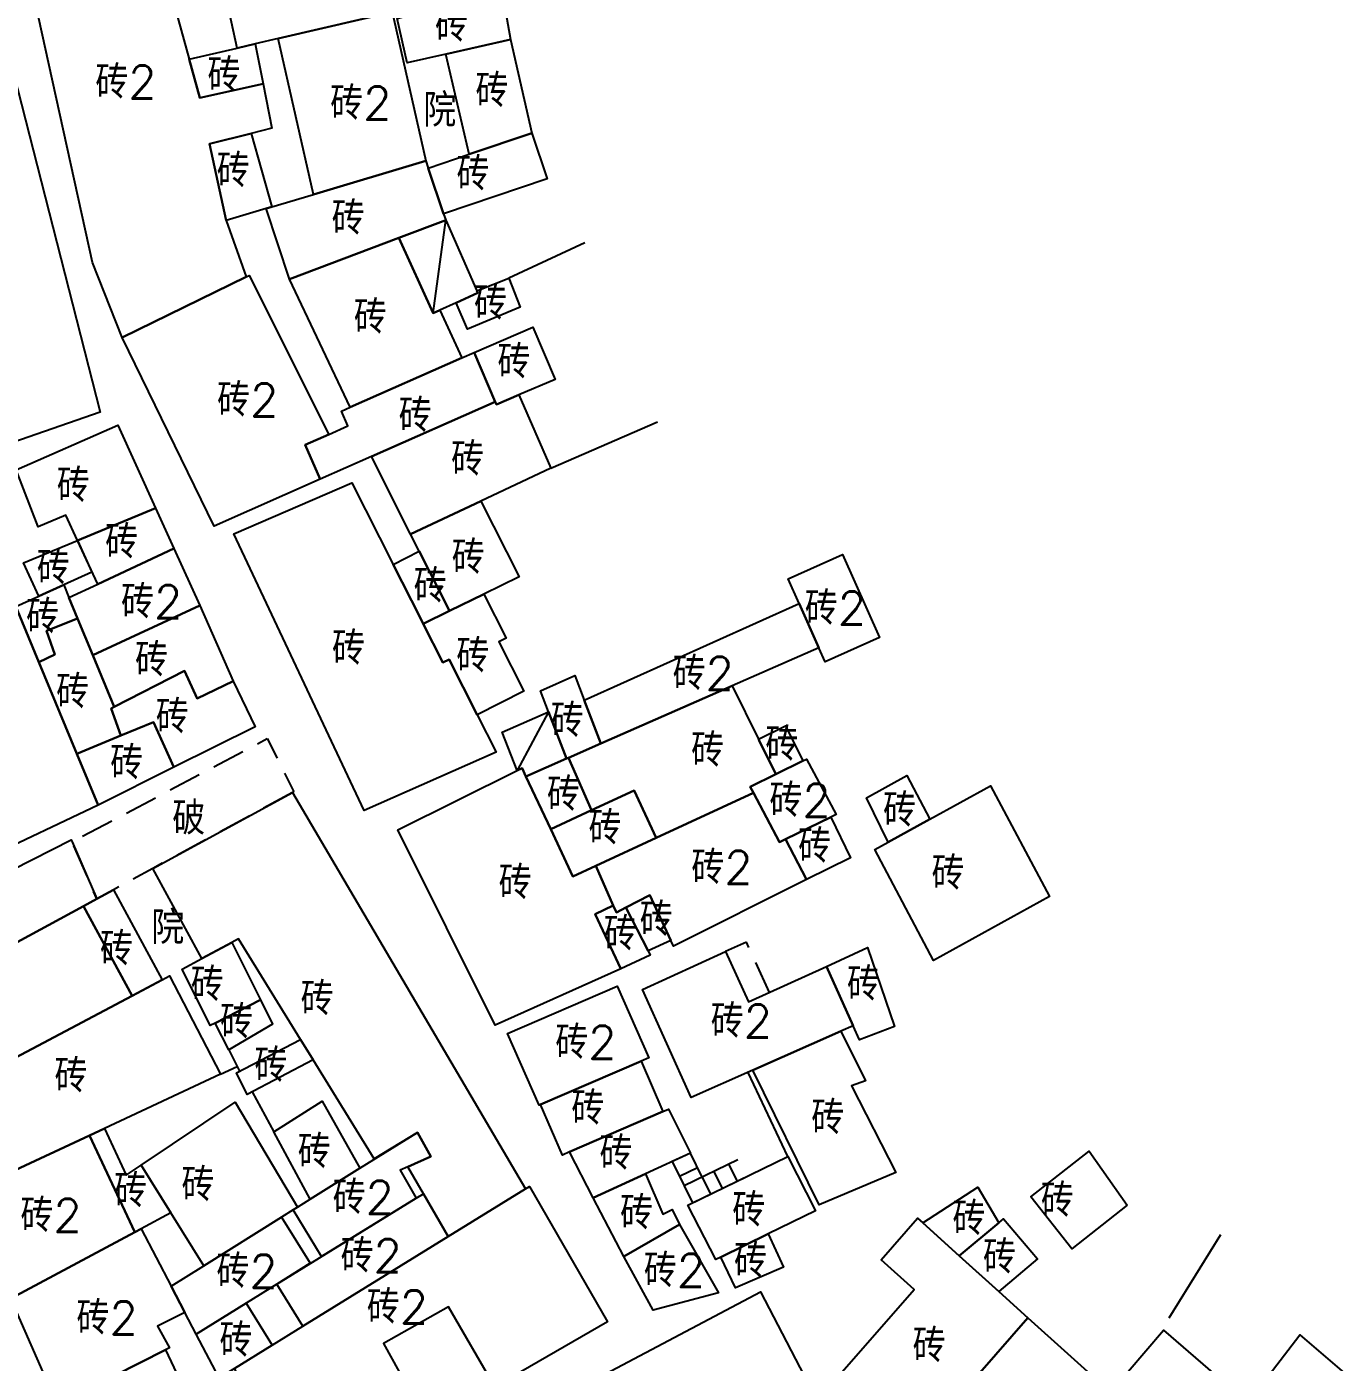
# Model space of a CAD drawing. Header units: millimetres. Extents: x 0 to 1209, y 0 to 1054.
# Drawn here: x 430.8 to 510.7, y 330 to 411 of the extents above; entities that cross this region are included whole.
import ezdxf

# ---------------------------------------------------------------- set-up
doc = ezdxf.new("R2010")
doc.units = ezdxf.units.MM
doc.linetypes.add('X5', pattern=[3, 2, -1])
doc.layers.add('JMD', color=6, linetype='Continuous')
doc.styles.add('HZ', font='rs.shx', dxfattribs={"width": 0.8, "bigfont": 'hztxt.shx'})
doc.linetypes.add('443', pattern='A,9.4,[169,AAA.SHX,S=1,R=0,X=0,Y=0.15],0.6', length=10)

msp = doc.modelspace()

# ---------------------------------------------------------------- linework, layer by layer
at = {"layer": 'JMD', "color": 6, "linetype": 'Continuous', "flags": 128}
for points in [[(440.615, 408.997), (441.26, 406.66), (445.103, 407.499), (445.637, 404.808), (444.373, 404.493), (441.844, 403.865), (442.873, 399.22), (444.075, 395.803), (436.555, 392.123), (434.753, 396.678), (429.03, 422.608), (434.757, 423.8), (435.662, 419.45), (436.885, 419.806), (438.031, 414.873), (438.933, 415.098)], [(451.178, 411.438), (446.028, 410.248), (444.621, 409.923), (443.542, 409.674), (442.846, 412.843), (446.986, 413.752), (450.444, 414.511)], [(460.122, 410.199), (456.184, 409.303), (453.847, 408.771), (453.238, 411.477), (459.573, 413.292)], [(453.041, 411.42), (454.974, 402.826), (448.156, 400.794), (446.028, 410.248), (451.178, 411.438), (452.945, 411.846)], [(445.103, 407.499), (441.26, 406.66), (440.615, 408.997), (443.542, 409.674), (444.621, 409.923)], [(461.404, 404.514), (457.609, 403.233), (456.184, 409.303), (460.122, 410.199)], [(445.644, 400.046), (445.283, 399.938), (442.873, 399.22), (441.844, 403.865), (444.373, 404.493)], [(456.058, 399.615), (455.12, 402.393), (457.609, 403.233), (461.404, 404.514), (462.343, 401.736)], [(455.12, 402.393), (456.058, 399.615), (456.186, 399.236), (453.348, 398.165), (446.7, 395.658), (445.283, 399.938), (445.644, 400.046), (448.156, 400.794), (454.974, 402.826)], [(458.079, 394.949), (458.131, 394.831), (456.813, 394.232), (455.835, 393.788), (455.425, 393.601), (453.348, 398.165), (456.186, 399.236)], [(455.835, 393.788), (457.167, 390.892), (450.39, 387.893), (446.7, 395.658), (453.348, 398.165), (455.425, 393.601)], [(449.1, 386.246), (447.656, 385.606), (448.575, 383.528), (442.145, 380.682), (436.555, 392.123), (444.075, 395.803), (444.255, 395.89)], [(456.813, 394.232), (458.131, 394.831), (458.079, 394.949), (460.017, 395.713), (460.694, 393.95), (457.496, 392.617)], [(460.621, 388.642), (459.255, 388.06), (459.185, 388.223), (457.902, 391.217), (461.469, 392.738), (462.822, 389.581)], [(459.185, 388.223), (451.672, 384.898), (448.575, 383.528), (447.656, 385.606), (449.1, 386.246), (450.249, 386.754), (449.851, 387.654), (450.39, 387.893), (457.167, 390.892), (457.902, 391.217)], [(458.312, 382.194), (454.053, 380.194), (451.672, 384.898), (459.185, 388.223), (459.255, 388.06), (460.621, 388.642), (462.562, 384.189)], [(438.585, 381.764), (433.842, 379.804), (433.142, 381.342), (431.461, 380.645), (430.128, 384.089), (436.291, 386.798)], [(452.998, 378.346), (454.646, 375.09), (454.814, 374.759), (456.006, 372.404), (456.393, 372.592), (458.094, 369.232), (459.238, 366.972), (451.241, 363.424), (443.328, 380.214), (450.485, 383.31)], [(439.693, 379.331), (435.075, 377.17), (433.842, 379.804), (438.585, 381.764)], [(458.495, 376.563), (456.409, 375.541), (454.572, 379.17), (454.053, 380.194), (458.312, 382.194), (460.632, 377.611)], [(430.115, 375.797), (431.502, 372.439), (433.801, 366.875), (435.093, 363.75), (428.262, 360.514), (426.93, 363.856), (423.322, 362.133), (420.557, 367.923), (425.208, 369.657), (423.752, 373.45), (421.836, 372.735), (420.403, 376.435), (428.548, 379.589)], [(433.015, 377.118), (431.493, 376.425), (430.57, 378.452), (433.842, 379.804), (434.714, 377.892)], [(441.274, 375.862), (434.78, 372.847), (433.856, 375.083), (433.331, 376.354), (435.075, 377.17), (439.693, 379.331)], [(456.409, 375.541), (454.814, 374.759), (454.646, 375.09), (452.998, 378.346), (454.572, 379.17)], [(478.822, 373.305), (477.619, 375.983), (476.946, 377.482), (480.247, 378.958), (482.502, 373.935), (479.201, 372.459)], [(433.331, 376.354), (433.856, 375.083), (431.973, 374.331), (432.465, 372.896), (431.502, 372.439), (430.115, 375.797), (431.493, 376.425), (433.015, 377.118)], [(443.283, 371.287), (441.096, 370.231), (440.337, 371.912), (436.075, 369.713), (434.78, 372.847), (441.274, 375.862)], [(458.094, 369.232), (456.393, 372.592), (456.006, 372.404), (454.814, 374.759), (456.409, 375.541), (458.495, 376.563), (459.853, 373.88), (459.405, 373.653), (460.919, 370.662)], [(478.822, 373.305), (473.561, 370.997), (465.589, 367.498), (464.585, 370.122), (477.619, 375.983)], [(434.78, 372.847), (436.075, 369.713), (435.889, 369.616), (436.484, 367.984), (433.801, 366.875), (431.502, 372.439), (432.465, 372.896), (431.973, 374.331), (433.856, 375.083)], [(443.283, 371.287), (444.627, 368.503), (439.681, 366.07), (438.451, 368.796), (436.484, 367.984), (435.889, 369.616), (436.075, 369.713), (440.337, 371.912), (441.096, 370.231)], [(464.585, 370.122), (465.589, 367.498), (463.625, 366.637), (463.499, 366.581), (462.412, 369.422), (461.925, 370.695), (464.014, 371.612)], [(475.165, 367.761), (475.204, 367.683), (476.215, 365.643), (474.65, 364.874), (474.843, 364.511), (468.95, 361.778), (467.619, 364.649), (465.025, 363.446), (463.625, 366.637), (465.589, 367.498), (473.561, 370.997)], [(463.499, 366.581), (461.046, 365.505), (460.813, 366.002), (460.508, 365.851), (459.611, 368.193), (462.412, 369.422)], [(439.681, 366.07), (435.093, 363.75), (433.801, 366.875), (436.484, 367.984), (438.451, 368.796)], [(477.847, 366.444), (476.215, 365.643), (475.204, 367.683), (475.165, 367.761), (476.794, 368.569)], [(465.025, 363.446), (462.554, 362.301), (461.046, 365.505), (463.499, 366.581), (463.625, 366.637)], [(479.535, 363.035), (476.802, 361.693), (476.434, 361.512), (474.843, 364.511), (474.65, 364.874), (476.215, 365.643), (477.847, 366.444), (478.074, 366.555), (479.857, 363.193)], [(461.046, 365.505), (462.554, 362.301), (463.901, 359.437), (465.282, 360.077), (466.348, 357.664), (465.241, 357.146), (466.799, 353.825), (459.18, 350.421), (453.276, 362.27), (460.508, 365.851), (460.813, 366.002)], [(485.542, 362.903), (483.031, 361.518), (481.702, 364.198), (484.162, 365.551)], [(461.015, 340.482), (456.328, 337.59), (454.831, 340.176), (453.879, 341.822), (455.282, 342.454), (454.462, 343.909), (451.843, 342.31), (448.145, 348.305), (447.378, 349.548), (443.618, 355.645), (443.218, 355.429), (441.39, 354.447), (438.416, 359.923), (446.894, 364.526)], [(468.95, 361.778), (465.282, 360.077), (463.901, 359.437), (462.554, 362.301), (465.025, 363.446), (467.619, 364.649)], [(476.802, 361.693), (478.074, 359.257), (469.997, 355.198), (469.832, 355.554), (468.562, 358.294), (467.102, 357.542), (466.532, 357.248), (466.348, 357.664), (465.282, 360.077), (468.95, 361.778), (474.843, 364.511), (476.434, 361.512)], [(483.031, 361.518), (485.542, 362.903), (489.227, 364.936), (492.799, 358.209), (485.78, 354.337), (482.208, 361.064)], [(478.074, 359.257), (476.802, 361.693), (479.535, 363.035), (480.745, 360.569)], [(433.523, 361.538), (435.02, 358.079), (434.206, 357.637), (425.445, 352.881), (424.013, 356.853), (433.47, 361.662)], [(438.985, 353.166), (437.158, 352.2), (434.206, 357.637), (435.02, 358.079), (436.022, 358.624)], [(469.832, 355.554), (468.455, 354.916), (467.102, 357.542), (468.562, 358.294)], [(437.158, 352.2), (427.023, 346.841), (426.562, 348.608), (425.445, 352.881), (434.206, 357.637)], [(467.102, 357.542), (468.455, 354.916), (468.589, 354.655), (466.799, 353.825), (465.241, 357.146), (466.348, 357.664), (466.532, 357.248)], [(444.95, 351.945), (442.192, 350.539), (441.895, 350.387), (440.196, 353.806), (441.39, 354.447), (443.218, 355.429)], [(479.274, 353.98), (480.903, 350.381), (480.152, 350.048), (474.815, 347.679), (471.081, 346.022), (468.117, 352.573), (473.158, 354.873), (474.539, 351.819)], [(480.903, 350.381), (479.274, 353.98), (481.764, 355.116), (483.404, 350.34), (481.292, 349.52)], [(435.477, 344.147), (434.577, 343.727), (429.771, 341.486), (427.023, 346.841), (437.158, 352.2), (438.985, 353.166), (439.426, 353.399), (442.531, 347.435)], [(468.037, 348.233), (461.941, 345.595), (461.856, 345.558), (459.929, 349.904), (466.573, 352.779), (468.5, 348.433)], [(442.192, 350.539), (444.95, 351.945), (445.681, 350.473), (443.023, 348.911)], [(474.815, 347.679), (480.152, 350.048), (481.647, 347.032), (480.804, 346.744), (483.477, 341.482), (478.826, 339.507)], [(448.145, 348.305), (444.13, 346.205), (443.494, 347.517), (447.378, 349.548)], [(469.361, 345.174), (463.699, 342.723), (463.264, 342.536), (461.941, 345.595), (468.037, 348.233)], [(447.183, 339.369), (446.924, 339.207), (446.218, 338.767), (441.505, 335.827), (439.516, 339.03), (437.715, 341.93), (443.41, 345.745)], [(450.981, 341.738), (447.966, 339.857), (445.749, 343.95), (448.681, 345.795)], [(468.297, 341.403), (465.118, 339.946), (463.699, 342.723), (469.361, 345.174), (469.706, 345.323), (471.022, 342.652)], [(437.316, 337.854), (429.807, 333.841), (427.023, 340.205), (429.771, 341.486), (434.577, 343.727)], [(437.715, 341.93), (439.516, 339.03), (437.704, 338.062), (437.316, 337.854), (434.577, 343.727), (435.477, 344.147), (436.798, 341.315)], [(453.879, 341.822), (453.416, 341.613), (454.4, 339.912), (448.651, 336.389), (446.924, 339.207), (447.183, 339.369), (447.966, 339.857), (450.981, 341.738), (454.462, 343.909), (455.282, 342.454)], [(497.524, 339.499), (494.158, 336.855), (491.684, 340.005), (495.209, 342.774)], [(475.746, 337.751), (472.871, 336.347), (472.559, 336.195), (470.878, 339.495), (476.926, 342.447), (478.607, 339.147)], [(470.366, 338.327), (466.983, 336.379), (465.118, 339.946), (468.297, 341.403), (469.361, 338.942), (469.915, 339.229)], [(454.302, 327.678), (455.143, 326.157), (447.532, 321.536), (446.262, 324.127), (444.442, 323.227), (443.351, 325.459), (445.052, 326.382), (443.377, 329.598), (445.656, 331.004), (447.521, 332.155), (456.328, 337.59), (461.015, 340.482), (461.26, 340.633), (465.998, 332.415), (459.157, 328.471), (456.358, 333.327), (452.412, 331.097)], [(489.735, 338.432), (487.337, 336.425), (485.117, 338.427), (488.467, 340.582)], [(456.328, 337.59), (447.521, 332.155), (445.932, 334.714), (454.4, 339.912), (454.831, 340.176)], [(445.932, 334.714), (444.07, 333.558), (441.05, 331.683), (440.363, 332.993), (439.524, 334.591), (441.505, 335.827), (446.218, 338.767), (447.962, 335.975)], [(485.117, 338.427), (487.337, 336.425), (489.727, 334.269), (491.501, 332.669), (484.704, 324.886), (483.972, 325.528), (482.106, 327.166), (479.945, 329.062), (484.596, 334.388), (482.597, 336.191), (484.8, 338.713)], [(489.727, 334.269), (487.337, 336.425), (489.735, 338.432), (490.025, 338.675), (492.075, 336.236)], [(439.524, 334.591), (440.363, 332.993), (438.697, 332.163), (439.432, 330.849), (439.175, 330.718), (432.95, 327.56), (432.626, 327.396), (429.807, 333.841), (437.316, 337.854), (437.704, 338.062)], [(466.983, 336.379), (470.366, 338.327), (472.723, 334.186), (468.767, 333.12)], [(472.871, 336.347), (475.746, 337.751), (476.68, 335.744), (473.769, 334.473)], [(477.78, 327.103), (473.998, 324.967), (474.736, 323.594), (470.373, 321.215), (469.008, 320.471), (464.4, 327.874), (464.108, 328.343), (475.279, 334.237), (478.723, 327.636)], [(445.656, 331.004), (443.377, 329.598), (442.446, 329.023), (441.05, 331.683), (444.07, 333.558)], [(496.503, 328.157), (498.077, 326.737), (495.13, 323.28), (497.165, 321.535), (493.416, 317.239), (484.704, 324.886), (491.501, 332.669)], [(502.176, 326.905), (500.308, 324.725), (500.107, 324.906), (498.077, 326.737), (496.503, 328.157), (499.723, 331.915), (503.602, 328.568)], [(510.689, 329.333), (507.11, 324.734), (506.282, 323.669), (503.544, 325.827), (507.983, 331.623)], [(440.533, 327.843), (440.768, 327.345), (434.51, 324.256), (432.95, 327.56), (439.175, 330.718)]]:
    msp.add_lwpolyline(points, close=True, dxfattribs=at)
for points in [[(428.048, 415.623), (435.223, 387.585), (426.536, 384.575), (425.823, 386.803), (425.183, 388.798), (425.839, 388.962), (424.978, 392.652), (425.696, 392.857), (425.45, 393.533), (423.482, 393.021), (422.84, 395.59), (423.698, 395.754), (425.491, 396.096), (424.788, 399.453), (423.544, 405.392), (422.856, 408.68), (422.108, 412.25)], [(471.022, 342.652), (469.918, 342.147)], [(471.739, 341.197), (471.022, 342.652)], [(469.918, 342.147), (470.648, 340.664)], [(473.897, 342.25), (470.648, 340.664)], [(473.344, 341.98), (473.853, 340.948)], [(471.463, 341.755), (470.368, 341.233)], [(471.157, 339.632), (474.406, 341.218)], [(471.739, 341.197), (472.247, 340.164)], [(472.446, 341.542), (472.954, 340.509)], [(470.648, 340.664), (471.157, 339.632)]]:
    msp.add_lwpolyline(points, dxfattribs=at)
at = {"layer": 'JMD', "color": 6}
for points in [[(455.425, 393.601), (456.186, 399.236)], [(462.412, 369.422), (460.508, 365.851)]]:
    msp.add_lwpolyline(points, dxfattribs=at)
at = {"layer": 'JMD', "color": 6, "linetype": '443', "flags": 128}
for points in [[(464.63, 397.865), (460.017, 395.713)], [(462.562, 384.189), (469.02, 386.997)], [(443.023, 348.911), (443.683, 347.616)], [(442.531, 347.435), (443.536, 347.904)], [(476.926, 342.447), (474.525, 347.551)], [(444.44, 346.367), (445.749, 343.95)], [(503.188, 337.705), (500.048, 332.646)]]:
    msp.add_lwpolyline(points, dxfattribs=at)
at = {"layer": 'JMD', "color": 6, "linetype": 'X5', "flags": 128}
msp.add_lwpolyline([(446.894, 364.526), (438.416, 359.923), (436.022, 358.624), (435.02, 358.079), (433.523, 361.538), (445.36, 367.792), (446.971, 364.568)], close=True, dxfattribs=at)
msp.add_lwpolyline([(475.813, 352.4), (474.431, 355.455), (473.158, 354.873)], dxfattribs=at)

# ---------------------------------------------------------------- texts
at = {"layer": 'JMD', "color": 6, "style": 'HZ'}
for s, p in [('砖', (455.532, 410.067)), ('砖', (441.731, 407.039)), ('砖2', (434.927, 406.614)), ('砖', (457.988, 406.098)), ('砖2', (449.176, 405.335)), ('院', (454.82, 404.902)), ('砖', (442.288, 401.248)), ('砖', (456.837, 401.05)), ('砖', (449.263, 398.364)), ('砖', (457.9, 393.209)), ('砖', (450.611, 392.362)), ('砖', (459.32, 389.65)), ('砖2', (442.315, 387.334)), ('砖', (453.328, 386.393)), ('砖', (456.511, 383.753)), ('砖', (432.593, 382.153)), ('砖', (435.522, 378.727)), ('砖', (456.55, 377.793)), ('砖', (431.382, 377.168)), ('砖', (454.239, 376.059)), ('砖2', (436.489, 375.094)), ('砖2', (477.966, 374.709)), ('砖', (430.73, 374.194)), ('砖', (449.283, 372.28)), ('砖', (437.337, 371.576)), ('砖', (456.824, 371.818)), ('砖2', (469.946, 370.746)), ('砖', (432.553, 369.642)), ('砖', (438.598, 368.127)), ('砖', (462.547, 367.897)), ('砖', (475.573, 366.457)), ('砖', (471.07, 366.097)), ('砖', (435.831, 365.332)), ('砖', (462.32, 363.421)), ('砖2', (475.816, 363.05)), ('砖', (482.711, 362.462)), ('破', (439.595, 361.968)), ('砖', (464.845, 361.383)), ('砖', (477.563, 360.278)), ('砖2', (471.081, 358.98)), ('砖', (485.653, 358.637)), ('砖', (459.392, 358.067)), ('砖', (467.949, 355.836)), ('院', (438.321, 355.332)), ('砖', (465.768, 354.963)), ('砖', (435.211, 354.053)), ('砖', (440.719, 351.889)), ('砖', (480.521, 351.912)), ('砖', (447.38, 351.023)), ('砖', (442.497, 349.621)), ('砖2', (472.261, 349.665)), ('砖2', (462.829, 348.375)), ('砖', (444.582, 346.983)), ('砖', (432.453, 346.347)), ('砖', (463.8, 344.384)), ('砖', (478.356, 343.813)), ('砖', (447.209, 341.748)), ('砖', (465.512, 341.653)), ('砖', (440.155, 339.744)), ('砖', (436.056, 339.378)), ('砖2', (449.326, 338.971)), ('砖', (466.758, 338.039)), ('砖', (473.565, 338.212)), ('砖', (492.284, 338.796)), ('砖2', (430.385, 337.875)), ('砖', (486.923, 337.689)), ('砖2', (449.807, 335.425)), ('砖', (473.67, 335.124)), ('砖', (488.771, 335.356)), ('砖2', (442.273, 334.49)), ('砖2', (468.202, 334.535)), ('砖2', (433.786, 331.661)), ('砖2', (451.397, 332.326)), ('砖', (442.459, 330.309)), ('砖', (484.503, 329.987))]:
    msp.add_text(s, height=2, dxfattribs=at).set_placement(p)

doc.saveas('drawing.dxf')
